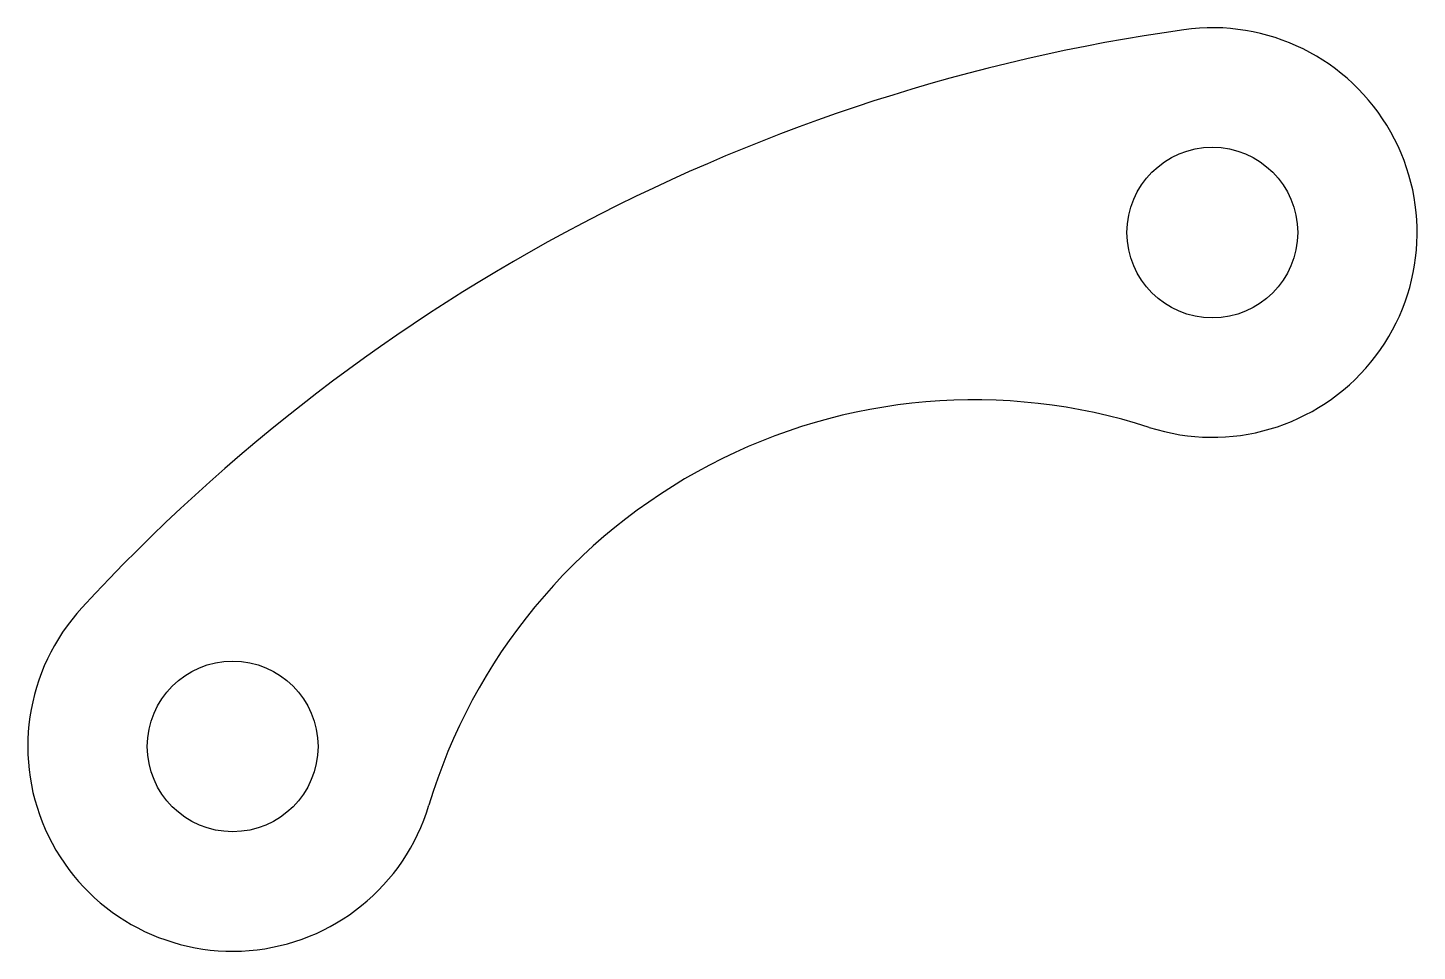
# Model space of a CAD drawing. Header units: millimetres. Extents: x -3 to 17.3, y -3 to 10.5.
import ezdxf

# ---------------------------------------------------------------- set-up
doc = ezdxf.new("R2010")
doc.units = ezdxf.units.MM

msp = doc.modelspace()

# ---------------------------------------------------------------- linework, layer by layer
at = {"color": 7, "linetype": 'Continuous', "lineweight": 25}
for centre in [(14.346, 7.529), (0, 0)]:
    msp.add_circle(centre, 1.25, dxfattribs=at)
for centre, radius, start, end in [((17.697, -16.289), 27.052, 98.0068, 137.3716), ((14.346, 7.529), 3, 252.0895, 98.0068), ((10.859, -3.26), 8.338, 72.0895, 163.2888), ((0, 0), 3, 137.3716, 343.2888)]:
    msp.add_arc(centre, radius, start, end, dxfattribs=at)

doc.saveas('drawing.dxf')
